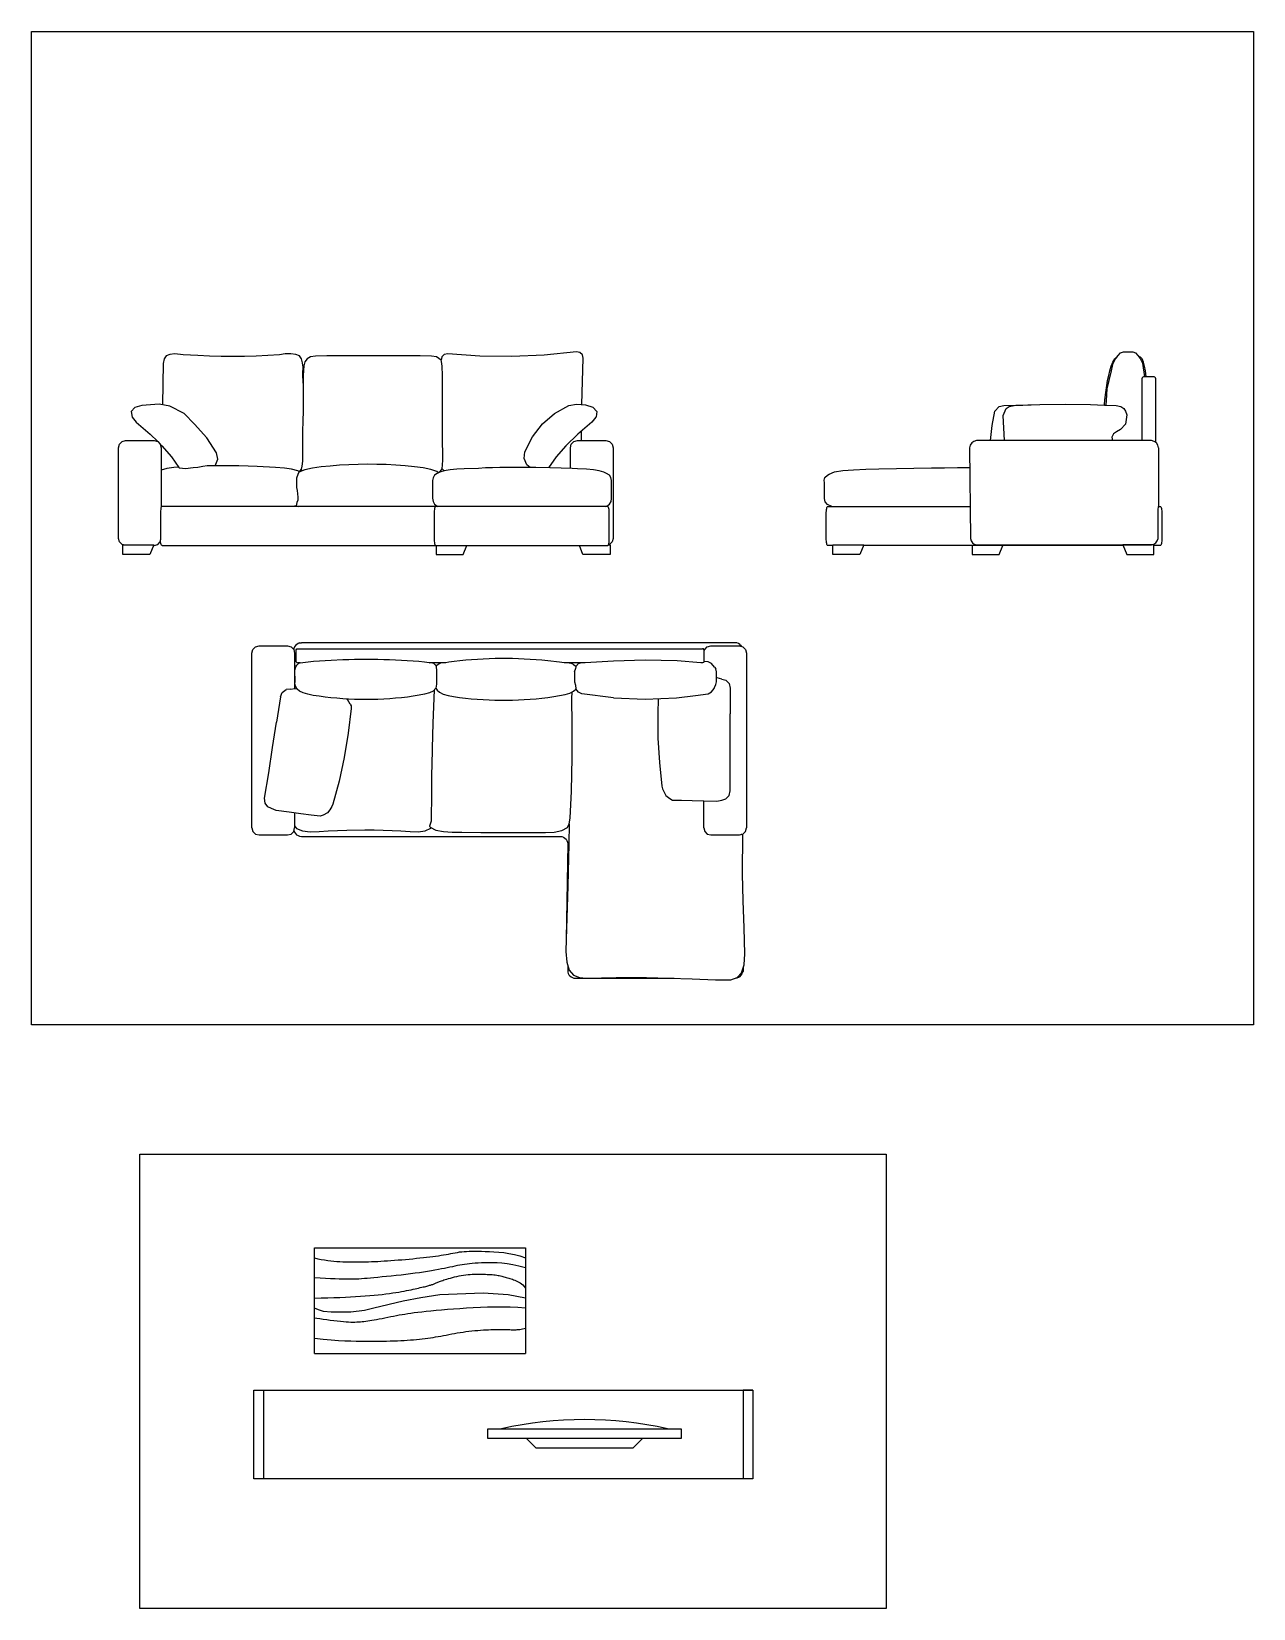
# Model space of a CAD drawing. Header units: millimetres. Extents: x -27510 to 747, y -1850 to 6310.
# Drawn here: x -20110 to -13790, y -1850 to 6310 of the extents above; entities that cross this region are included whole.
import ezdxf

# ---------------------------------------------------------------- set-up
doc = ezdxf.new("R2010")
doc.units = ezdxf.units.MM
doc.layers.add('ANG010029 Angely Ludres Meridienne Object by Polantis 2012-T1', color=7, linetype='Continuous', true_color=0xf0dfcc)
doc.layers.add('ANG010029 Angely Ludres Meridienne Object by Polantis 2012-T2', color=7, linetype='Continuous', true_color=0x3b2222)
doc.layers.add('ARREDO', color=1, linetype='Continuous')

msp = doc.modelspace()

# ---------------------------------------------------------------- linework, layer by layer
at = {"color": 1, "linetype": 'Continuous'}
msp.add_line((-18647, -529.9), (-17555, -529.9), dxfattribs=at)
at = {"color": 3}
msp.add_line((-18960, -720), (-18910, -720), dxfattribs=at)
at = {"color": 1}
for p, q in [((-18910, -720), (-18910, -1180)), ((-16380, -720), (-16430, -720)), ((-16430, -720), (-16430, -1180))]:
    msp.add_line(p, q, dxfattribs=at)
at = {"color": 3}
msp.add_lwpolyline([(-20110, 6310), (-13790, 6310), (-13790, 1170), (-20110, 1170)], close=True, dxfattribs=at)
at = {"color": 5}
msp.add_lwpolyline([(-19550, 500), (-15690, 500), (-15690, -1850), (-19550, -1850)], close=True, dxfattribs=at)
at = {"color": 1, "linetype": 'Continuous'}
for points in [[(-18647, -529.9), (-18647, 16.1), (-17555, 16.1), (-17555, -529.9)], [(-18647, -35.9), (-18628.8, -40.2), (-18611.4, -43.7), (-18594.6, -46.7), (-18578.3, -49.2), (-18562.4, -51.2), (-18546.7, -52.7), (-18531, -54), (-18515.2, -54.9), (-18499.2, -55.6), (-18483, -56.2), (-18466.6, -56.5), (-18450.1, -56.7), (-18433.5, -56.8), (-18417, -56.7), (-18400.6, -56.5), (-18384.2, -56.2), (-18368, -55.7), (-18351.9, -55.2), (-18335.8, -54.6), (-18319.6, -53.9), (-18303.1, -53), (-18286.3, -52), (-18269.1, -50.9), (-18251.4, -49.7), (-18233.1, -48.3), (-18214.3, -46.8), (-18195.2, -45.2), (-18176, -43.5), (-18156.8, -41.8), (-18137.9, -40), (-18119.2, -38.1), (-18101, -36.3), (-18083.5, -34.4), (-18066.7, -32.5), (-18050.4, -30.6), (-18034.8, -28.7), (-18019.9, -26.7), (-18005.5, -24.7), (-17991.7, -22.6), (-17978.5, -20.4), (-17965.9, -18.1), (-17953.7, -15.8), (-17941.9, -13.5), (-17930.4, -11.3), (-17918.9, -9.1), (-17907.5, -7.2), (-17896, -5.4), (-17884.3, -4), (-17872.3, -2.8), (-17859.7, -2), (-17846.5, -1.4), (-17832.4, -1.1), (-17817.2, -1.1), (-17800.7, -1.2), (-17782.7, -1.5), (-17763, -2), (-17741.5, -2.7), (-17718.3, -3.8), (-17693.7, -5.6), (-17667.7, -8.5), (-17640.7, -12.6), (-17612.8, -18.4), (-17584.2, -26.1), (-17555, -35.9)], [(-17555, -87.9), (-17589.3, -78.7), (-17621, -71.9), (-17650.1, -67), (-17677, -63.8), (-17701.8, -62), (-17724.6, -61.2), (-17745.6, -61.2), (-17765.1, -61.6), (-17783.1, -62.2), (-17799.9, -63), (-17815.6, -64), (-17830.4, -65.1), (-17844.3, -66.4), (-17857.6, -67.9), (-17870.4, -69.6), (-17882.9, -71.6), (-17895.2, -73.7), (-17907.5, -76.1), (-17919.9, -78.6), (-17932.6, -81.4), (-17945.7, -84.2), (-17959.5, -87.2), (-17974, -90.3), (-17989.4, -93.4), (-18005.8, -96.6), (-18023.3, -99.8), (-18041.8, -103), (-18061.4, -106.3), (-18081.9, -109.5), (-18103.5, -112.6), (-18126, -115.7), (-18149.6, -118.7), (-18174, -121.7), (-18199.1, -124.5), (-18224.3, -127.2), (-18249.2, -129.8), (-18273.6, -132.2), (-18296.9, -134.5), (-18318.9, -136.7), (-18339, -138.6), (-18357.1, -140.4), (-18373.4, -142), (-18388.4, -143.3), (-18402.7, -144.5), (-18416.6, -145.4), (-18430.7, -146), (-18445.5, -146.4), (-18461.3, -146.6), (-18478.6, -146.4), (-18497.5, -146), (-18518.1, -145.4), (-18540.3, -144.6), (-18564.3, -143.6), (-18590.1, -142.5), (-18617.6, -141.2), (-18647, -139.9)], [(-18647, -243.9), (-18611.4, -243.1), (-18577.7, -242.2), (-18545.9, -241.2), (-18515.7, -240.1), (-18487, -238.9), (-18459.7, -237.6), (-18433.6, -236.1), (-18408.5, -234.5), (-18384.3, -232.8), (-18361, -230.9), (-18338.6, -228.9), (-18317.1, -226.8), (-18296.7, -224.6), (-18277.2, -222.3), (-18258.8, -220), (-18241.5, -217.6), (-18225.2, -215.2), (-18210, -212.7), (-18195.8, -210.2), (-18182.4, -207.7), (-18169.8, -205.3), (-18158, -202.9), (-18146.9, -200.5), (-18136.4, -198.2), (-18126.4, -196), (-18117, -194), (-18108, -191.9), (-18099.6, -190), (-18091.8, -188.2), (-18084.4, -186.5), (-18077.6, -184.9), (-18071.4, -183.3), (-18065.6, -181.9), (-18060.3, -180.5), (-18055.5, -179.2), (-18050.9, -177.9), (-18046.7, -176.7), (-18042.7, -175.4), (-18038.8, -174.2), (-18035.1, -172.9), (-18031.4, -171.6), (-18027.7, -170.2), (-18024, -168.8), (-18020.2, -167.2), (-18016.4, -165.7), (-18012.4, -164), (-18008.3, -162.3), (-18004, -160.5), (-17999.4, -158.6), (-17994.6, -156.6), (-17989.3, -154.5), (-17983.5, -152.3), (-17977.2, -150), (-17970.1, -147.6), (-17962.3, -145.2), (-17953.6, -142.6), (-17943.9, -140), (-17933.5, -137.3), (-17922.4, -134.6), (-17910.9, -132), (-17899, -129.6), (-17887.1, -127.4), (-17875.2, -125.4), (-17863.6, -123.7), (-17852.3, -122.4), (-17841.3, -121.4), (-17830.7, -120.7), (-17820.4, -120.3), (-17810.3, -120.1), (-17800.4, -120), (-17790.7, -120.1), (-17781.1, -120.2), (-17771.6, -120.5), (-17762.3, -120.7), (-17753.1, -121.1), (-17744.1, -121.5), (-17735.4, -122), (-17727, -122.6), (-17719, -123.4), (-17711.4, -124.2), (-17704.2, -125.2), (-17697.3, -126.3), (-17690.8, -127.6), (-17684.5, -128.9), (-17678.4, -130.4), (-17672.4, -131.9), (-17666.5, -133.5), (-17660.5, -135.1), (-17654.4, -136.8), (-17648.3, -138.6), (-17642.1, -140.5), (-17635.8, -142.4), (-17629.4, -144.5), (-17623, -146.7), (-17616.4, -149), (-17609.8, -151.5), (-17603.2, -154.3), (-17596.5, -157.3), (-17589.7, -160.9), (-17582.8, -165.2), (-17576, -170.2), (-17569, -176.2), (-17562.1, -183.4), (-17555, -191.9)], [(-17555, -243.9), (-17644.5, -227), (-17774.5, -218.1), (-17997.9, -227), (-18096.8, -242), (-18187.3, -259.8), (-18339.9, -295.6), (-18388, -307.5), (-18458.7, -316.5), (-18529.4, -316.5), (-18560.5, -316.5), (-18600, -313.5), (-18625.5, -304.5), (-18647, -295.9)], [(-17555, -295.9), (-17594.9, -293), (-17634.6, -291.3), (-17673.9, -290.6), (-17712.8, -290.8), (-17751, -291.6), (-17788.5, -293), (-17825, -294.8), (-17860.5, -296.8), (-17894.8, -299), (-17927.7, -301.3), (-17959.2, -303.7), (-17989.2, -306.1), (-18017.5, -308.6), (-18044, -311.1), (-18068.6, -313.5), (-18091.2, -316), (-18111.7, -318.4), (-18130.4, -320.8), (-18147.7, -323.1), (-18163.8, -325.5), (-18179, -328), (-18193.7, -330.5), (-18208.1, -333.1), (-18222.6, -335.8), (-18237.5, -338.7), (-18252.5, -341.6), (-18267.6, -344.6), (-18282.6, -347.6), (-18297.3, -350.5), (-18311.6, -353.2), (-18325.2, -355.8), (-18338.1, -358.2), (-18350, -360.3), (-18361, -362.1), (-18371.4, -363.7), (-18381.3, -365.1), (-18390.7, -366.2), (-18399.9, -367.2), (-18409, -368), (-18418.2, -368.6), (-18427.5, -369.1), (-18437.1, -369.4), (-18447.3, -369.5), (-18458.2, -369.4), (-18469.9, -369), (-18482.6, -368.2), (-18496.6, -367.1), (-18511.9, -365.7), (-18528.7, -363.8), (-18546.5, -361.6), (-18564.9, -359.2), (-18583.2, -356.7), (-18601.2, -354.2), (-18618.1, -351.9), (-18633.6, -349.7), (-18647, -347.9)], [(-18647, -451.9), (-18601.2, -456.5), (-18560, -460), (-18523, -462.7), (-18489.5, -464.6), (-18459.2, -465.9), (-18431.4, -466.7), (-18405.7, -467.1), (-18381.4, -467.2), (-18358.2, -467.3), (-18335.9, -467.2), (-18314.5, -467), (-18293.8, -466.7), (-18273.9, -466.3), (-18254.6, -465.8), (-18236, -465.2), (-18217.9, -464.5), (-18200.3, -463.7), (-18183.2, -462.8), (-18166.5, -461.8), (-18150.2, -460.7), (-18134.4, -459.5), (-18119, -458.2), (-18103.9, -456.7), (-18089.3, -455.1), (-18074.9, -453.3), (-18060.9, -451.5), (-18047.1, -449.4), (-18033.4, -447.3), (-18019.9, -445.1), (-18006.3, -442.7), (-17992.7, -440.2), (-17979, -437.7), (-17965.1, -435), (-17951.1, -432.3), (-17936.9, -429.6), (-17922.5, -426.9), (-17907.9, -424.3), (-17893.1, -421.8), (-17878.2, -419.5), (-17863.1, -417.3), (-17847.8, -415.4), (-17832.5, -413.7), (-17817.3, -412.2), (-17802.2, -410.9), (-17787.4, -409.7), (-17773.1, -408.8), (-17759.3, -408), (-17746.2, -407.4), (-17733.9, -406.9), (-17722.3, -406.5), (-17711.4, -406.3), (-17701.2, -406.1), (-17691.5, -406.1), (-17682.4, -406.1), (-17673.8, -406.2), (-17665.7, -406.4), (-17657.9, -406.6), (-17650.5, -406.8), (-17643.4, -407.1), (-17636.5, -407.3), (-17629.9, -407.5), (-17623.3, -407.6), (-17616.9, -407.7), (-17610.5, -407.6), (-17604.2, -407.5), (-17597.8, -407.2), (-17591.2, -406.7), (-17584.5, -405.9), (-17577.6, -404.9), (-17570.4, -403.6), (-17562.9, -401.9), (-17555, -399.9)]]:
    msp.add_lwpolyline(points, dxfattribs=at)
at = {"color": 1}
msp.add_lwpolyline([(-18960, -720), (-16380, -720), (-16380, -1180), (-18960, -1180)], close=True, dxfattribs=at)
at = {"layer": 'ANG010029 Angely Ludres Meridienne Object by Polantis 2012-T1', "color": 6}
for p, q in [((-14316.9, 4193.1), (-15222, 4193.1)), ((-15258.4, 4156.6), (-15253.9, 3686.9)), ((-14280.4, 4156.6), (-14280.4, 3852.2)), ((-14283.4, 3829.9), (-14283.2, 3836.7)), ((-14283.2, 3836.7), (-14281.8, 3849.7)), ((-14281.8, 3849.7), (-14280.4, 3852.2)), ((-14283.6, 3812.6), (-14283.4, 3829.9)), ((-14283.6, 3686.9), (-14283.6, 3812.6)), ((-14464, 3650.2), (-15806.4, 3650.2)), ((-15222, 3654), (-14316.9, 3654)), ((-18970, 3094.1), (-18965.1, 3112.4)), ((-18965.1, 3112.4), (-18951.8, 3125.7)), ((-18951.8, 3125.7), (-18933.5, 3130.6)), ((-18933.5, 3130.6), (-18785.6, 3130.6)), ((-18785.6, 3130.6), (-18767.4, 3125.7)), ((-18767.4, 3125.7), (-18754.1, 3112.4)), ((-18754.1, 3112.4), (-18749.2, 3094.1)), ((-18742.2, 3106.7), (-18741, 3111.4)), ((-18742.2, 3053.1), (-18742.2, 3106.7)), ((-18741, 3111.4), (-18737.5, 3114.9)), ((-18731.7, 3143.4), (-18738.7, 3138.9)), ((-18737.5, 3114.9), (-18732.8, 3116.1)), ((-18732.8, 3116.1), (-16639.7, 3116.1)), ((-18723.5, 3146.3), (-18731.7, 3143.4)), ((-18723.5, 3146.3), (-18714.6, 3147.3)), ((-16470.8, 3147.3), (-18714.6, 3147.3)), ((-16635, 3114.9), (-16639.7, 3116.1)), ((-16631.5, 3111.4), (-16635, 3114.9)), ((-16630.2, 3106.7), (-16631.5, 3111.4)), ((-16630.2, 3105.1), (-16628.3, 3112.4)), ((-16630.2, 3053.1), (-16630.2, 3106.7)), ((-16628.3, 3112.4), (-16614.9, 3125.7)), ((-16614.9, 3125.7), (-16596.7, 3130.6)), ((-16596.7, 3130.6), (-16448.8, 3130.6)), ((-16461.8, 3146.3), (-16470.8, 3147.3)), ((-16453.7, 3143.4), (-16461.8, 3146.3)), ((-16446.7, 3138.9), (-16453.6, 3143.3)), ((-16448.8, 3130.6), (-16430.6, 3125.7)), ((-16430.6, 3125.7), (-16417.2, 3112.4)), ((-16417.2, 3112.4), (-16412.3, 3094.1)), ((-18970, 2189), (-18970, 3094.1)), ((-18749.2, 3094.1), (-18749.2, 2909.8)), ((-18749.2, 3094.1), (-18749.2, 3094.1)), ((-18741, 3048.3), (-18742.2, 3053.1)), ((-18737.5, 3044.9), (-18741, 3048.3)), ((-18737.5, 3044.9), (-18732.8, 3043.6)), ((-18721.3, 3043.6), (-18732.8, 3043.6)), ((-17967.4, 3043.6), (-18049.9, 3043.6)), ((-17246.7, 3043.6), (-17355.9, 3043.6)), ((-17329.4, 3043.6), (-17325.8, 3042.7)), ((-17306.8, 3035.2), (-17325.8, 3042.7)), ((-17306.8, 3035.2), (-17306.5, 3035)), ((-17294, 3024), (-17281.2, 3039.2)), ((-17281.2, 3039.2), (-17271.2, 3043.6)), ((-16639.7, 3043.6), (-16648.6, 3043.6)), ((-16635, 3044.9), (-16639.7, 3043.6)), ((-16635, 3044.9), (-16631.5, 3048.3)), ((-16631.5, 3048.3), (-16630.2, 3053.1)), ((-16611.2, 3047.7), (-16631.1, 3049.9)), ((-16593.1, 3039.8), (-16611.2, 3047.7)), ((-16577.2, 3020.9), (-16593.1, 3039.8)), ((-16577.2, 3020.9), (-16571.5, 3011.5)), ((-16412.3, 3094.1), (-16412.3, 2189)), ((-16412.3, 3094.1), (-16412.3, 3094.1)), ((-17301.6, 2998.6), (-17297.4, 3011.1)), ((-17297.4, 3011.1), (-17297.1, 3012.2)), ((-16566.5, 2997), (-16571.5, 3011.5)), ((-16571.5, 2930.8), (-16566.5, 2945.8)), ((-16566.5, 2945.8), (-16566.5, 2997)), ((-16564.1, 2965.9), (-16566.5, 2965.8)), ((-16539.3, 2959.5), (-16564.1, 2965.9)), ((-16539.3, 2959.5), (-16518.7, 2953.9)), ((-16502, 2936.2), (-16518.7, 2953.9)), ((-18822.7, 2867.2), (-18842.7, 2736)), ((-18822.7, 2867.2), (-18812.9, 2890.2)), ((-18812.9, 2890.2), (-18793.7, 2905.1)), ((-18772.5, 2907.5), (-18793.7, 2905.1)), ((-18772.5, 2907.5), (-18747.1, 2910)), ((-18747.1, 2910), (-18736.7, 2908)), ((-18736.1, 2907.4), (-18736.3, 2907.4)), ((-18735.9, 2907.5), (-18736.1, 2907.4)), ((-17295.4, 2906.8), (-17294.1, 2909.6)), ((-17281.2, 2891.9), (-17294.1, 2909.6)), ((-17263.2, 2882.7), (-17281.2, 2891.9)), ((-17100.1, 2862.2), (-17263.2, 2882.7)), ((-17100.1, 2862.2), (-16937, 2855.3)), ((-16937, 2855.3), (-16774.1, 2861.9)), ((-16868.6, 2858.1), (-16871.5, 2779.5)), ((-16774.1, 2861.9), (-16676, 2874)), ((-16579.3, 2910.9), (-16577.2, 2914.9)), ((-16577.2, 2914.9), (-16571.5, 2930.8)), ((-16502, 2936.2), (-16495.9, 2911.9)), ((-16495.9, 2911.9), (-16496.3, 2779.3)), ((-18475.5, 2852.8), (-18481.3, 2855.9)), ((-18462.1, 2829.9), (-18475.5, 2852.8)), ((-18456.8, 2806.7), (-18471.9, 2678.6)), ((-18462.1, 2829.9), (-18457.4, 2820.3)), ((-18457.4, 2820.3), (-18456.8, 2806.7)), ((-16871.5, 2779.5), (-16870.2, 2652.6)), ((-16496.4, 2646.6), (-16496.3, 2779.3)), ((-18863, 2604.9), (-18842.7, 2736)), ((-18471.9, 2678.6), (-18492.7, 2553.3)), ((-16870.2, 2652.6), (-16862.9, 2527.7)), ((-16496.3, 2513.9), (-16496.4, 2646.6)), ((-18883.5, 2473.8), (-18863, 2604.9)), ((-18492.7, 2553.3), (-18519.2, 2431)), ((-18904.3, 2342.8), (-18883.5, 2473.8)), ((-16862.9, 2527.7), (-16849.5, 2404.8)), ((-16495.9, 2381.2), (-16496.3, 2513.9)), ((-18519.2, 2431), (-18551.3, 2311.7)), ((-16849.5, 2404.8), (-16846.3, 2391.9)), ((-16846.3, 2391.9), (-16838, 2373.5)), ((-16838, 2373.5), (-16828.6, 2356.5)), ((-16502.1, 2356.9), (-16495.9, 2381.2)), ((-18901.9, 2317.8), (-18904.3, 2342.8)), ((-18888.1, 2297.7), (-18901.9, 2317.8)), ((-18868.3, 2288.8), (-18888.1, 2297.7)), ((-18844.5, 2278.4), (-18868.3, 2288.8)), ((-18556.4, 2299.4), (-18567.5, 2282.5)), ((-18551.3, 2311.7), (-18556.4, 2299.4)), ((-16828.6, 2356.5), (-16809, 2340.4)), ((-16809, 2340.4), (-16794.2, 2332.9)), ((-16794.2, 2332.9), (-16747.6, 2332.3)), ((-16747.6, 2332.3), (-16693.8, 2331)), ((-16693.8, 2331), (-16632.9, 2329.2)), ((-16633.2, 2189), (-16633.2, 2329.2)), ((-16632.9, 2329.2), (-16564.9, 2326.9)), ((-16564.9, 2326.9), (-16539.8, 2333.4)), ((-16541.2, 2332.9), (-16539.8, 2333.3)), ((-16539.8, 2333.4), (-16518.9, 2339.2)), ((-16518.9, 2339.2), (-16502.1, 2356.9)), ((-18777, 2270.3), (-18844.5, 2278.4)), ((-18716.5, 2262.7), (-18777, 2270.3)), ((-18749.2, 2266.8), (-18749.2, 2189)), ((-18663.2, 2255.7), (-18716.5, 2262.7)), ((-18617, 2249.2), (-18663.2, 2255.7)), ((-18601.2, 2254.3), (-18617, 2249.2)), ((-18579.3, 2267.2), (-18601.2, 2254.3)), ((-18567.5, 2282.5), (-18579.3, 2267.2)), ((-18970, 2189), (-18965.1, 2170.8)), ((-18965.1, 2170.8), (-18951.8, 2157.5)), ((-18951.8, 2157.5), (-18933.5, 2152.6)), ((-18933.5, 2152.6), (-18785.6, 2152.6)), ((-18785.6, 2152.6), (-18767.4, 2157.5)), ((-18767.4, 2157.5), (-18754.1, 2170.8)), ((-18767.4, 2157.5), (-18767.4, 2157.5)), ((-18754.1, 2170.8), (-18749.2, 2189)), ((-18754.1, 2170.8), (-18754.1, 2170.8)), ((-18749.2, 2189), (-18749.2, 2189)), ((-16633.2, 2189), (-16628.3, 2170.8)), ((-16628.3, 2170.8), (-16614.9, 2157.5)), ((-16614.9, 2157.5), (-16596.7, 2152.6)), ((-16596.7, 2152.6), (-16448.8, 2152.6)), ((-16448.8, 2152.6), (-16430.6, 2157.5)), ((-16438.9, 2154.2), (-16443.8, 2153.9)), ((-16438.9, 2155.2), (-16438.9, 2154.2)), ((-16436.6, 2154.6), (-16438.9, 2154.2)), ((-16436.6, 2155.9), (-16436.6, 2154.6)), ((-16436.6, 2155.3), (-16436.6, 2155.2)), ((-16436.6, 2155), (-16436.6, 2155.2)), ((-16436.6, 2155), (-16436.6, 2154.6)), ((-16430.6, 2157.5), (-16417.2, 2170.8)), ((-16430.6, 2157.5), (-16430.6, 2157.5)), ((-16417.2, 2170.8), (-16412.3, 2189)), ((-16417.2, 2170.8), (-16417.2, 2170.8)), ((-16412.3, 2189), (-16412.3, 2189))]:
    msp.add_line(p, q, dxfattribs=at)
for points in [[(-17264.3, 4379.4), (-17256.5, 4619.3), (-17260.5, 4637.6), (-17273.3, 4649.6), (-17291.5, 4652.3), (-17458.8, 4636.1), (-17625.3, 4629), (-17791.3, 4630.9), (-17956.6, 4641.9), (-17975.9, 4638.8), (-17987.8, 4626.9), (-17992.1, 4609.9)], [(-14552.5, 4376.1), (-14550.4, 4403.3), (-14548.5, 4428.4), (-14545.8, 4465), (-14536.7, 4504.2), (-14525, 4555.1), (-14519.5, 4579.1), (-14515.9, 4594.5), (-14503.1, 4615.9), (-14490.2, 4633.7), (-14477.2, 4647.3), (-14462.7, 4652.3), (-14414.1, 4652.3), (-14400, 4647.3), (-14388.1, 4633.7), (-14375.7, 4618.4), (-14363.3, 4594.5), (-14353.3, 4522.5)], [(-18705.5, 4490.8), (-18706.7, 4540.8), (-18705.7, 4574.1), (-18707.8, 4596.2), (-18713.5, 4616.4), (-18724.8, 4631.7), (-18743.7, 4639.2), (-18768.3, 4641.4), (-18798.6, 4641.4), (-18826.9, 4636.5), (-18887.4, 4633.2), (-18947.9, 4629.9), (-19008.4, 4628.3), (-19068.9, 4627.7), (-19129.4, 4628.1), (-19189.9, 4630.1), (-19250.4, 4633), (-19326, 4637.9), (-19369.5, 4641.4), (-19394.1, 4639.2), (-19413, 4631.7), (-19424.4, 4616.1), (-19430.1, 4591.7), (-19433.3, 4379.4)], [(-18007.7, 4028.5), (-17996.7, 4032.7), (-17985.4, 4047.3), (-17984.9, 4068.6), (-17983.5, 4092.1), (-17983.3, 4117.8), (-17983.6, 4195), (-17984.6, 4323.8), (-17984.1, 4426.8), (-17985, 4529.8), (-17986.1, 4579.2), (-17989.2, 4602.9), (-17992.1, 4609.9), (-18016, 4626.2), (-18040.9, 4630.9), (-18100, 4632.2), (-18252.1, 4631.8), (-18403.4, 4631.7), (-18582.1, 4631.7), (-18642.1, 4630.9), (-18666.4, 4626.2), (-18685.1, 4616.7), (-18696.4, 4600.6), (-18702.1, 4579.7), (-18704.1, 4555.4), (-18704.3, 4529.5), (-18705.5, 4477.9), (-18705.3, 4451.4), (-18705.4, 4426.8), (-18705.9, 4346.8), (-18707.6, 4294.2), (-18708.2, 4241.5), (-18709.3, 4185.2), (-18708.5, 4159.8), (-18708.5, 4124.7), (-18709.3, 4086.4), (-18711.7, 4060.1), (-18714.9, 4044.7), (-18722.9, 4036), (-18725.3, 4033.3)], [(-14559.9, 4376.4), (-14559.8, 4378.5), (-14558, 4403.5), (-14552.4, 4453.7), (-14548.6, 4478.9), (-14544.1, 4504.2), (-14538.8, 4529.5), (-14532.9, 4555), (-14525.7, 4578.9), (-14517.2, 4599.6), (-14507.5, 4615.6), (-14496.5, 4625.3)], [(-14345.5, 4522.5), (-14349, 4555), (-14352.8, 4578.9), (-14358, 4599.6), (-14365, 4615.6), (-14374.3, 4625.3), (-14383.8, 4628.5)], [(-14294.9, 4184.4), (-14294.9, 4513.1), (-14296.1, 4517.8), (-14299.6, 4521.3), (-14304.3, 4522.5), (-14358, 4522.5), (-14362.7, 4521.3), (-14366.1, 4517.8), (-14367.4, 4513.1), (-14367.4, 4193.1)], [(-19576, 4365), (-19594.3, 4344.4), (-19589.8, 4314.4), (-19568.5, 4289), (-19496.9, 4227.2), (-19457.5, 4188.2), (-19436.2, 4167), (-19385.7, 4108.4), (-19347.5, 4053.2)], [(-19160.2, 4062.8), (-19146.8, 4097.1), (-19153.2, 4129.5), (-19203.8, 4206.9), (-19267.9, 4277.7), (-19321.3, 4334.2), (-19395.4, 4372.1), (-19449.1, 4381.2), (-19540.4, 4374.4), (-19576, 4365)], [(-17531.5, 4053.5), (-17548.2, 4067.5), (-17561.5, 4101.1), (-17558, 4135.2), (-17518.4, 4213.5), (-17467.3, 4279.5), (-17404.7, 4333.2), (-17330.6, 4374.7), (-17291.7, 4381.2), (-17244.4, 4377.7), (-17206.2, 4366.5), (-17185.9, 4344.4), (-17189.7, 4315.9), (-17191.6, 4314.4)], [(-15150.4, 4193.1), (-15140.7, 4271), (-15127.2, 4345.6), (-15105.6, 4370.2), (-15080.5, 4374.9), (-14895.7, 4379.7), (-14764.7, 4381.2)], [(-15077.6, 4193.1), (-15085, 4323.1), (-15069.6, 4359.8), (-15053.2, 4370.2), (-15028.1, 4374.6), (-14895.7, 4379.7)], [(-14764.7, 4381.2), (-14633.6, 4379.2), (-14559.9, 4376.4), (-14552.5, 4376.1), (-14500.1, 4374.2), (-14476, 4369.8), (-14459.9, 4358.9), (-14451.5, 4345.7), (-14445.1, 4326.5), (-14451.1, 4278.9), (-14477, 4251), (-14499, 4238.7), (-14514.2, 4228.4), (-14521.9, 4211), (-14519.8, 4193.1)], [(-17191.6, 4314.4), (-17212.1, 4289), (-17284.5, 4227.2), (-17346.1, 4167), (-17397, 4108.4), (-17436.7, 4052.1)], [(-17264.8, 4193.1), (-17265.1, 4243.8)], [(-19633.6, 3653.2), (-19641.8, 3655.4), (-19655.1, 3668.7), (-19660, 3686.9), (-19660, 4156.6), (-19655.1, 4174.9), (-19641.8, 4188.2), (-19623.5, 4193.1), (-19475.6, 4193.1), (-19457.4, 4188.1), (-19444.1, 4175), (-19439.2, 4156.6), (-19439.2, 3848.5)], [(-17323.2, 4048.7), (-17323.2, 4156.6), (-17318.3, 4174.9), (-17304.9, 4188.2), (-17286.7, 4193.1), (-17138.8, 4193.1), (-17120.6, 4188.2), (-17107.2, 4174.9), (-17102.3, 4156.6), (-17102.3, 3686.9), (-17107.2, 3668.7), (-17120.6, 3655.4), (-17126.2, 3653.8)], [(-18722.8, 4031.9), (-18732.5, 4036.7), (-18765, 4045.1), (-18802, 4050.6), (-18848.8, 4054.6), (-18942.5, 4059.7), (-18990.3, 4061.5), (-19037.4, 4062.1), (-19085, 4062.6), (-19133.7, 4063.1), (-19181.7, 4062.4), (-19201.4, 4061.9), (-19224.2, 4059.4), (-19249.5, 4054.4), (-19274.5, 4051.7), (-19314, 4047.6), (-19344.1, 4050.4), (-19346.5, 4052.1), (-19349.9, 4055.7), (-19374.1, 4054.9), (-19411, 4048.3), (-19439.2, 4040.8)], [(-18005.2, 4026.6), (-18014.3, 4032.9), (-18044.3, 4043.1), (-18083.8, 4051.6), (-18129.2, 4058.2), (-18178.1, 4062.8), (-18226.6, 4066.3), (-18275.2, 4068.8), (-18323.6, 4070.3), (-18372.2, 4070.7), (-18420.1, 4070), (-18468.2, 4068.3), (-18516.8, 4065.5), (-18564.8, 4061.7), (-18612.2, 4056.7), (-18657.4, 4050.1), (-18696.5, 4041.3), (-18728.3, 4029.8), (-18733.5, 4018.2), (-18740.2, 3999.2), (-18739.3, 3950.4), (-18737, 3934.3), (-18732.9, 3900.8), (-18732.6, 3885.2), (-18737.6, 3872.5), (-18742.2, 3856.4), (-18758.1, 3852.2)], [(-18714.9, 4044.7), (-18712.7, 4034.8)], [(-17139.2, 3852.2), (-17134.5, 3853.5), (-17120, 3864.4), (-17112.6, 3878.3), (-17110.2, 3894.2), (-17110.2, 3987.6), (-17113.3, 4002), (-17120.6, 4013.7), (-17135.5, 4023.1), (-17150.1, 4030.3), (-17173.6, 4037.3), (-17203.9, 4041.8), (-17239.5, 4044.8), (-17286.7, 4047.1), (-17314.6, 4048.3), (-17426.9, 4051.9), (-17501.5, 4053.2), (-17538.7, 4053.5), (-17576.6, 4053.6), (-17613.5, 4053.4), (-17650.3, 4053.4), (-17687.9, 4053.4), (-17725, 4051.8), (-17762.1, 4051.8), (-17798.9, 4049.7), (-17872.6, 4046.8), (-17909.5, 4044.9), (-17944.4, 4042), (-17975.1, 4037.2), (-17998.6, 4030.1), (-18011.8, 4023.1), (-18025.9, 4013.7), (-18033.4, 4000.8), (-18035.7, 3987.6), (-18035.7, 3895.1), (-18033.4, 3878.3), (-18026.5, 3864.4), (-18012.7, 3853.5), (-18008.2, 3852.2)], [(-17976.6, 4036.6), (-17986, 4046.5)], [(-15970.7, 3852.2), (-15993.1, 3862.2), (-16005.6, 3876.6), (-16009.5, 3893), (-16009.5, 3928.3), (-16009.5, 3975.2), (-16010, 3988.6), (-16006.3, 4002.2), (-15993.9, 4014), (-15983.9, 4020.2), (-15957.4, 4031), (-15914.3, 4038.2), (-15858.8, 4042.7), (-15795, 4045.5), (-15726.9, 4047.2), (-15455.7, 4052.1), (-15388.1, 4052.8), (-15320.6, 4053.3), (-15257.4, 4053.3)], [(-19434.6, 3852.2), (-19436.7, 3851.6), (-19438.6, 3849.7), (-19440.1, 3846.6), (-19440.5, 3845.4), (-19441.1, 3842.3), (-19441.8, 3836.7), (-19442.3, 3829.9), (-19442.6, 3821.9), (-19442.7, 3812.6), (-19442.7, 3689.8), (-19442.7, 3680.3)], [(-19436.9, 3851.4), (-19439.2, 3852)], [(-17126.6, 3653.2), (-17124, 3660.1), (-17123, 3665.7), (-17122.3, 3672.5), (-17121.9, 3680.5), (-17121.8, 3689.8), (-17121.8, 3812.6), (-17121.9, 3821.9), (-17122.3, 3829.9), (-17123, 3836.7), (-17124, 3842.3), (-17125.3, 3846.6), (-17126.8, 3849.7), (-17128.6, 3851.6), (-17130.7, 3852.2), (-19434.6, 3852.2)], [(-18742.2, 3856.4), (-18730.2, 3852.2)], [(-18019.3, 3852.2), (-18021.3, 3851.6), (-18023, 3849.7), (-18024.5, 3846.6), (-18025.7, 3842.3), (-18026.6, 3836.7), (-18027.3, 3829.9), (-18027.7, 3821.9), (-18027.8, 3812.6), (-18027.8, 3689.8), (-18027.7, 3680.5), (-18027.3, 3672.5), (-18026.6, 3665.7), (-18025.7, 3660.1), (-18024.5, 3655.8), (-18023, 3652.7), (-18021.3, 3650.8), (-18019.3, 3650.2)], [(-18025.8, 3852.2), (-18014.8, 3855.2)], [(-15965.2, 3650.2), (-15990.5, 3650.2), (-15992.6, 3650.8), (-15994.5, 3652.7), (-15996, 3655.8), (-15997.3, 3660.1), (-15998.2, 3665.7), (-15998.9, 3672.5), (-15999.4, 3680.5), (-15999.5, 3689.8), (-15999.5, 3812.6), (-15999.4, 3821.9), (-15998.9, 3829.9), (-15998.2, 3836.7), (-15997.3, 3842.3), (-15996, 3846.6), (-15994.5, 3849.7), (-15992.6, 3851.6), (-15990.5, 3852.2), (-15255.5, 3852.2)], [(-14280.4, 3852.2), (-14272.5, 3852.2), (-14270.4, 3851.6), (-14268.6, 3849.7), (-14267.1, 3846.6), (-14265.8, 3842.3), (-14264.8, 3836.7), (-14264.1, 3829.9), (-14263.7, 3821.9), (-14263.6, 3812.6), (-14263.6, 3689.8), (-14263.7, 3680.5), (-14264.1, 3672.5), (-14264.8, 3665.7), (-14265.8, 3660.1), (-14267.1, 3655.8), (-14268.6, 3652.7), (-14270.4, 3650.8), (-14272.5, 3650.2), (-14305.2, 3650.2)], [(-19478.8, 3650.5), (-19475.6, 3650.5), (-19457.4, 3655.4), (-19444.1, 3668.7), (-19443.1, 3672.5), (-19442.7, 3680.3)], [(-19434.6, 3650.2), (-19436.7, 3650.8), (-19438.6, 3652.7), (-19440.1, 3655.8), (-19441.4, 3660.1), (-19442.3, 3665.7), (-19443.1, 3672.5)], [(-19434.6, 3650.2), (-17131.1, 3650.2), (-17129.1, 3650.8), (-17127.3, 3652.7)], [(-18738.7, 3138.9), (-18745, 3132.8), (-18749.8, 3125.6), (-18752.6, 3117.4), (-18753.3, 3109.7)], [(-16446.7, 3138.9), (-16440.4, 3132.8), (-16437.1, 3127.4)], [(-18018.4, 2913), (-18033.1, 2897), (-18052.1, 2888.2), (-18077, 2881), (-18105.1, 2875.4), (-18135.9, 2870.5), (-18166.3, 2866.4), (-18196.5, 2862.6), (-18227, 2859.6), (-18257.3, 2857.1), (-18287.8, 2855.4), (-18318.2, 2854), (-18348.6, 2853), (-18379, 2852.7), (-18409.4, 2853), (-18439.8, 2853.8), (-18470.2, 2855.2), (-18500.7, 2857.1), (-18531.1, 2859.6), (-18561.5, 2862.6), (-18591.9, 2866.2), (-18622, 2870.7), (-18652.8, 2875.1), (-18681, 2881), (-18705.7, 2888.2), (-18724.7, 2897), (-18736.3, 2907.4), (-18745.6, 2922.8), (-18747.5, 2934.2), (-18747.2, 2946), (-18747.5, 3005.9), (-18742.5, 3022.9), (-18737.7, 3031.6), (-18725.4, 3042.6), (-18721.3, 3043.6)], [(-18721.3, 3043.6), (-18679.7, 3048.9), (-18651.3, 3051.9), (-18621.1, 3054.1), (-18590.8, 3056), (-18560.5, 3057.7), (-18500, 3060.2), (-18469.7, 3061), (-18439.5, 3061.6), (-18409.2, 3062), (-18378.9, 3062.2), (-18348.7, 3062), (-18318.4, 3061.6), (-18288.1, 3061), (-18257.9, 3060.1), (-18227.6, 3058.9), (-18197.3, 3057.4), (-18167.1, 3055.9), (-18136.8, 3054.1), (-18106.5, 3051.9), (-18078.1, 3048.9), (-18053.5, 3044.6), (-18049.9, 3043.6)], [(-18035.8, 3043.6), (-18033, 3042.7), (-18021.8, 3033), (-18017.9, 3026.6)], [(-17990.6, 3043.6), (-17998.8, 3040.3), (-18011.7, 3031), (-18017.9, 3026.6), (-18017.1, 3020.8), (-18015.8, 3005.9), (-18015.9, 2933.6), (-18017.7, 2922.4), (-18018.4, 2913), (-18012.6, 2902.6), (-18000.2, 2890.7), (-17980.4, 2881.3), (-17955.6, 2874.1), (-17926.9, 2868.7), (-17896.4, 2864.5), (-17865.9, 2860.8), (-17835.4, 2857.7), (-17804.9, 2855.1), (-17774.4, 2853), (-17743.8, 2851.4), (-17713.5, 2850.4), (-17683, 2849.8), (-17652.5, 2849.8), (-17622.1, 2850.4), (-17591.6, 2851.4), (-17561.2, 2853), (-17530.8, 2855.1), (-17500.4, 2857.8), (-17470, 2860.9), (-17439.6, 2864.6), (-17409.2, 2868.8), (-17378.9, 2873.5), (-17350.4, 2879.4), (-17325.7, 2886.9), (-17306.8, 2895.9), (-17295.4, 2906.8)], [(-17355.9, 3043.6), (-17379.2, 3046.9), (-17440, 3053.8), (-17470.4, 3056.7), (-17500.8, 3059.2), (-17531.2, 3061.3), (-17561.5, 3063), (-17591.8, 3064.2), (-17622.1, 3065.1), (-17652.4, 3065.5), (-17682.7, 3065.5), (-17712.9, 3065.1), (-17743.2, 3064.2), (-17773.4, 3062.7), (-17803.6, 3061.3), (-17833.7, 3059.2), (-17863.9, 3056.7), (-17894, 3053.8), (-17924.2, 3050.6), (-17952.4, 3046.5), (-17967.4, 3043.6)], [(-17306.8, 3035.2), (-17295.4, 3026.5), (-17294, 3024)], [(-17294, 3024), (-17297.1, 3012.2)], [(-16648.6, 3043.6), (-16771.5, 3053.2), (-16936.1, 3057.8), (-17100.6, 3052.6), (-17246.7, 3043.6)], [(-17301.6, 2998.6), (-17302.1, 2996.7), (-17302.1, 2946.1), (-17301.9, 2944.8), (-17297, 2928.3), (-17294.1, 2909.6)], [(-18050.7, 2195.9), (-18050.2, 2199.1), (-18042, 2224.9), (-18040.6, 2255.1), (-18039.3, 2341.8), (-18038.8, 2428.1), (-18038.8, 2471.3), (-18037.8, 2510.2), (-18035.8, 2600.9), (-18032.1, 2730.5), (-18028.9, 2816.9), (-18025.1, 2903.3)], [(-18050.7, 2195.9), (-18047.5, 2192.3), (-18018.7, 2177.4), (-17979.9, 2169.8), (-17934.1, 2166.6), (-17884.8, 2166.4), (-17786.9, 2165.9), (-17641.7, 2165.3), (-17498.3, 2165), (-17451, 2164.9), (-17407.2, 2167.8), (-17367.9, 2175.6), (-17337.5, 2191.8), (-17329.1, 2210.2), (-17324.9, 2238.9), (-17317.9, 2379.2), (-17313.1, 2552.9), (-17313.1, 2726.9), (-17314.7, 2857.6), (-17313.6, 2892.7)], [(-16676, 2874), (-16610.6, 2883.7), (-16592.5, 2892.9), (-16579.3, 2910.9)], [(-17329.1, 2210.2), (-17331.6, 2106.4), (-17335.8, 1887.3), (-17344.1, 1613.8), (-17345.7, 1549.9), (-17341.3, 1494.5), (-17329.2, 1452.2), (-17306.7, 1427.4), (-17276.2, 1415.5), (-17240.5, 1412.3), (-17086.1, 1414.8), (-17008.2, 1415), (-16929.9, 1414.5), (-16811.6, 1412.3), (-16692.3, 1408.6), (-16571.9, 1403.2), (-16493.9, 1403.2), (-16460.5, 1415.3), (-16437.7, 1439.2), (-16424.8, 1481.3), (-16420.2, 1537.4), (-16423.9, 1671.8), (-16429, 1811), (-16433, 1952), (-16430.6, 2157.5)], [(-18752.6, 2176.3), (-18749.6, 2167), (-18745, 2159.7), (-18739, 2153.7), (-18731.7, 2149.1), (-18723.5, 2146.1), (-18714.6, 2145.1), (-17375.8, 2145.1), (-17366.8, 2144.1), (-17358.6, 2141.1), (-17351.4, 2136.5), (-17345.3, 2130.5), (-17340.7, 2123.2), (-17337.8, 2115), (-17336.8, 2106.1), (-17345.2, 1614)], [(-18749.2, 2199.5), (-18739, 2186.3), (-18707.9, 2173.2), (-18668.1, 2168.5), (-18623, 2169.7), (-18575.2, 2173.2), (-18527.6, 2175.9), (-18480.1, 2177.9), (-18385.8, 2179.6), (-18338.7, 2179.3), (-18291.8, 2178.2), (-18245.1, 2176.4), (-18199.6, 2173.9), (-18152.2, 2170.9), (-18110.5, 2169.6), (-18073.3, 2174), (-18044.8, 2187.3), (-18043.1, 2190)], [(-17336.6, 1478.2), (-17336.8, 1450.5)], [(-16431.7, 1445.8), (-16427.8, 1445.8), (-16427.8, 1471.6)], [(-17297.8, 1411.5), (-16786.9, 1411.6)]]:
    msp.add_lwpolyline(points, dxfattribs=at)
for centre, radius, start, end in [((-15218.6, 4153.3), 39.9, 94.7919, 175.2079), ((-14320.2, 4153.3), 39.9, 4.79202, 85.20821), ((-15217.9, 3689.8), 36.1, 184.53986, 263.57378), ((-14321.9, 3692.3), 38.7, 277.50464, 351.96851), ((-17297.9, 1450.3), 38.8, 179.63076, 270.16117), ((-16470.6, 1451.2), 39.3, 273.51594, 9.84106)]:
    msp.add_arc(centre, radius, start, end, dxfattribs=at)
at = {"layer": 'ANG010029 Angely Ludres Meridienne Object by Polantis 2012-T2', "color": 6}
for points in [[(-19477.8, 3653.2), (-19497.8, 3603.2), (-19637.8, 3603.2), (-19637.8, 3653.2), (-19477.8, 3653.2)], [(-18017.8, 3650.2), (-18017.8, 3603.2), (-17877.8, 3603.2), (-17858.9, 3650.2)], [(-17127.1, 3653.2), (-17117.6, 3653.2), (-17117.8, 3603.2), (-17257.8, 3603.2), (-17276.6, 3650.2)], [(-15825.2, 3603.2), (-15965.2, 3603.2), (-15965.2, 3652.7), (-15965.2, 3653.2), (-15805.2, 3653.2), (-15825.2, 3603.2)], [(-15245.2, 3650.2), (-15245.2, 3603.2), (-15105.2, 3603.2), (-15086.4, 3650.2)], [(-14305.2, 3603.2), (-14305.2, 3653.2), (-14465.2, 3653.2), (-14445.2, 3603.2), (-14305.2, 3603.2)]]:
    msp.add_lwpolyline(points, dxfattribs=at)
at = {"layer": 'ARREDO', "color": 1}
msp.add_lwpolyline([(-16750, -970), (-17750, -970), (-17750, -920), (-16750, -920)], close=True, dxfattribs=at)
msp.add_lwpolyline([(-16950, -970), (-17000, -1020), (-17500, -1020), (-17550, -970)], dxfattribs=at)
msp.add_arc((-17250, -2823.8), 1951.4, 77.30774, 102.69226, dxfattribs=at)

doc.saveas('drawing.dxf')
